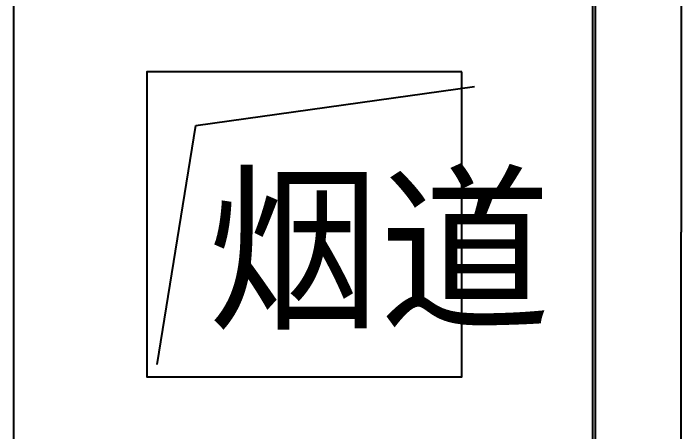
# Model space of a CAD drawing. Header units: metres. Extents: x 169789 to 254571, y -54633 to 5590.
# Drawn here: x 245408 to 247488, y 1303 to 2605 of the extents above; entities that cross this region are included whole.
import ezdxf

# ---------------------------------------------------------------- set-up
doc = ezdxf.new("R2010")
doc.units = ezdxf.units.M
doc.layers.add('DIM', color=3, linetype='Continuous')
doc.layers.add('WALL', color=40, linetype='Continuous')
doc.dimstyles.get("Standard").update_dxf_attribs({"dimtxt": 2.5, "dimasz": 2.5, "dimexe": 1.25, "dimexo": 0.625, "dimtad": 1, "dimcen": 2.5, "dimazin": 3, "dimtfac": 1, "dimtmove": 0, "dimatfit": 3})

# ---------------------------------------------------------------- blocks, each defined once
blk = doc.blocks.new('*D134')
for p, q in [((247486.9, 2853.83), (247486.9, 1924.06)), ((247486.65, 1924.06), (247486.4, 1924.06)), ((247486.9, 994.3), (247486.9, 1924.06)), ((247486.9, 1924.06), (247486.9, 1924.06)), ((247487.15, 1924.06), (247487.4, 1924.06))]:
    blk.add_line(p, q)
at = {"layer": 'Defpoints'}
for p in [(247486.9, 2853.83), (247486.9, 1924.06), (247486.9, 994.3)]:
    blk.add_point(p, dxfattribs=at)
at = {"layer": 'DIM', "insert": (247486.9, 1925.185), "char_height": 1, "attachment_point": 5}
blk.add_mtext('900', dxfattribs=at)

msp = doc.modelspace()

# ---------------------------------------------------------------- linework, layer by layer
at = {"layer": 'WALL'}
for p, q in [((247210.28, 2832.51), (247210.28, -5567.49)), ((245976.4, 2255.93), (246842.87, 2377.16)), ((245855.1, 1511.28), (245976.4, 2255.93))]:
    msp.add_line(p, q, dxfattribs=at)
for points in [[(247219.69, 1028.27), (247219.69, 2838.81), (245407.92, 2838.81), (245407.92, 1028.27)], [(246803.87, 2423.28), (245823.74, 2423.28), (245823.74, 1473.48), (246803.87, 1473.48)]]:
    msp.add_lwpolyline(points, close=True, dxfattribs=at)

# ---------------------------------------------------------------- texts
at = {"layer": 'DIM'}
msp.add_text('烟道', height=411.16, dxfattribs=at).set_placement((246012.42, 1665.44))

# ---------------------------------------------------------------- dimensions: what is measured, and where the dimension line sits
dim = msp.add_linear_dim(base=(247486.9, 1924.06), p1=(247486.9, 994.3), p2=(247486.9, 2853.83), text='900', dimstyle='Standard', dxfattribs=at)
dim.commit()
dim.dimension.update_dxf_attribs({"geometry": '*D134', "text_midpoint": (247486.9, 1925.185)})

doc.saveas('drawing.dxf')
